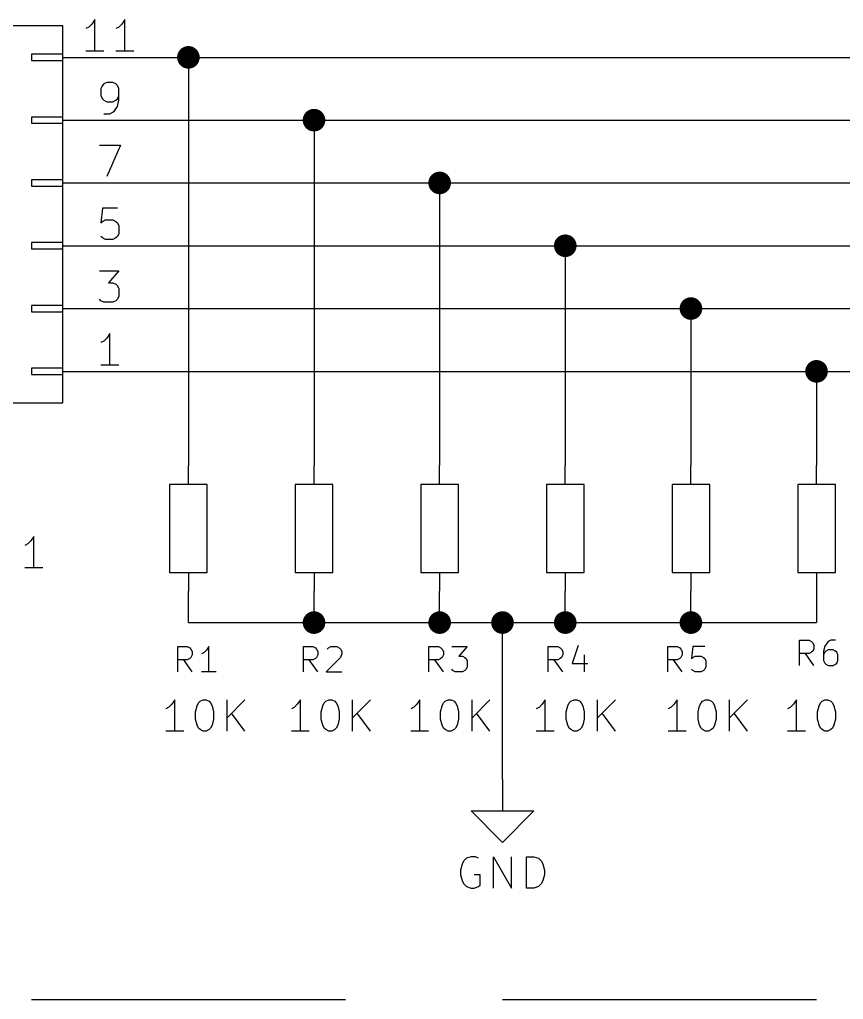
# Model space of a CAD drawing. Extents: x 0.4 to 16.1, y -11.3 to -0.4.
# Drawn here: x 1.481 to 2.793, y -3.95 to -2.39 of the extents above; entities that cross this region are included whole.
import ezdxf

# ---------------------------------------------------------------- set-up
doc = ezdxf.new("R2010")
doc.units = 0
doc.header["$MEASUREMENT"] = 0
doc.linetypes.add('DASHED', pattern=[0.75, 0.5, -0.25])
for name, color, linetype in [('BLUE3', 171, 'CONTINUOUS'), ('CYAN2', 4, 'CONTINUOUS'), ('GREEN3', 91, 'CONTINUOUS'), ('LYELLOW', 51, 'CONTINUOUS'), ('RED2', 1, 'CONTINUOUS'), ('RED3', 11, 'CONTINUOUS')]:
    doc.layers.add(name, color=color, linetype=linetype)

msp = doc.modelspace()

# ---------------------------------------------------------------- linework, layer by layer
at = {"layer": 'BLUE3', "linetype": 'DASHED'}
msp.add_line((0.75, -3.95), (4.75, -3.95), dxfattribs=at)
at = {"layer": 'CYAN2', "linetype": 'CONTINUOUS'}
for p, q in [((1.504, -3.2128), (1.4993, -3.2199)), ((1.504, -3.2128), (1.4993, -3.2199)), ((1.504, -3.2628), (1.504, -3.2128)), ((1.504, -3.2628), (1.504, -3.2128)), ((1.4945, -3.2247), (1.4898, -3.2271)), ((1.4945, -3.2247), (1.4898, -3.2271)), ((1.4993, -3.2199), (1.4945, -3.2247)), ((1.4993, -3.2199), (1.4945, -3.2247)), ((1.5183, -3.2628), (1.4898, -3.2628)), ((1.5183, -3.2628), (1.4898, -3.2628)), ((2.723, -3.4182), (2.723, -3.3782)), ((2.723, -3.3782), (2.7383, -3.3782)), ((2.723, -3.4182), (2.723, -3.3782)), ((2.723, -3.3782), (2.7383, -3.3782)), ((2.7383, -3.3782), (2.7421, -3.3801)), ((2.7383, -3.3782), (2.7421, -3.3801)), ((2.7421, -3.3801), (2.744, -3.3821)), ((2.7421, -3.3801), (2.744, -3.3821)), ((2.744, -3.3821), (2.7459, -3.3859)), ((2.744, -3.3821), (2.7459, -3.3859)), ((2.7668, -3.3821), (2.763, -3.3878)), ((2.7668, -3.3821), (2.763, -3.3878)), ((2.7687, -3.3801), (2.7668, -3.3821)), ((2.7687, -3.3801), (2.7668, -3.3821)), ((2.7725, -3.3782), (2.7687, -3.3801)), ((2.7725, -3.3782), (2.7687, -3.3801)), ((2.7802, -3.3782), (2.7725, -3.3782)), ((2.7802, -3.3782), (2.7725, -3.3782)), ((1.733, -3.4282), (1.733, -3.3882)), ((1.733, -3.3882), (1.7483, -3.3882)), ((1.733, -3.4282), (1.733, -3.3882)), ((1.733, -3.3882), (1.7483, -3.3882)), ((1.7483, -3.3882), (1.7521, -3.3901)), ((1.7483, -3.3882), (1.7521, -3.3901)), ((1.7521, -3.3901), (1.754, -3.3921)), ((1.7521, -3.3901), (1.754, -3.3921)), ((1.754, -3.3921), (1.7559, -3.3959)), ((1.754, -3.3921), (1.7559, -3.3959)), ((1.7559, -3.3959), (1.7559, -3.4016)), ((1.7559, -3.3959), (1.7559, -3.4016)), ((1.7749, -3.3978), (1.7711, -3.3997)), ((1.7749, -3.3978), (1.7711, -3.3997)), ((1.7787, -3.394), (1.7749, -3.3978)), ((1.7787, -3.394), (1.7749, -3.3978)), ((1.7825, -3.3882), (1.7787, -3.394)), ((1.7825, -3.3882), (1.7787, -3.394)), ((1.7825, -3.4282), (1.7825, -3.3882)), ((1.7825, -3.4282), (1.7825, -3.3882)), ((1.933, -3.4282), (1.933, -3.3882)), ((1.933, -3.3882), (1.9483, -3.3882)), ((1.9483, -3.3882), (1.9521, -3.3901)), ((1.9521, -3.3901), (1.954, -3.3921)), ((1.954, -3.3921), (1.9559, -3.3959)), ((1.9559, -3.3959), (1.9559, -3.4016)), ((1.9711, -3.3921), (1.973, -3.3901)), ((1.973, -3.3901), (1.9768, -3.3882)), ((1.9768, -3.3882), (1.9864, -3.3882)), ((1.9864, -3.3882), (1.9902, -3.3901)), ((1.9902, -3.3901), (1.9921, -3.3921)), ((1.9921, -3.3921), (1.994, -3.3959)), ((1.994, -3.3997), (1.9921, -3.4054)), ((1.994, -3.3959), (1.994, -3.3997)), ((2.133, -3.4282), (2.133, -3.3882)), ((2.133, -3.3882), (2.1483, -3.3882)), ((2.1483, -3.3882), (2.1521, -3.3901)), ((2.1521, -3.3901), (2.154, -3.3921)), ((2.154, -3.3921), (2.1559, -3.3959)), ((2.1559, -3.3959), (2.1559, -3.4016)), ((2.1692, -3.3882), (2.194, -3.3882)), ((2.194, -3.3882), (2.1806, -3.4035)), ((2.323, -3.4282), (2.323, -3.3882)), ((2.323, -3.3882), (2.3383, -3.3882)), ((2.3383, -3.3882), (2.3421, -3.3901)), ((2.3421, -3.3901), (2.344, -3.3921)), ((2.344, -3.3921), (2.3459, -3.3959)), ((2.3459, -3.3959), (2.3459, -3.4016)), ((2.3706, -3.3863), (2.3611, -3.4149)), ((2.513, -3.4282), (2.513, -3.3882)), ((2.513, -3.3882), (2.5283, -3.3882)), ((2.5283, -3.3882), (2.5321, -3.3901)), ((2.5321, -3.3901), (2.534, -3.3921)), ((2.534, -3.3921), (2.5359, -3.3959)), ((2.5359, -3.3959), (2.5359, -3.4016)), ((2.553, -3.3882), (2.5511, -3.4073)), ((2.5721, -3.3882), (2.553, -3.3882)), ((2.7383, -3.3992), (2.723, -3.3992)), ((2.7383, -3.3992), (2.723, -3.3992)), ((2.7459, -3.4182), (2.7325, -3.3992)), ((2.7459, -3.4182), (2.7325, -3.3992)), ((2.7421, -3.3973), (2.7383, -3.3992)), ((2.7421, -3.3973), (2.7383, -3.3992)), ((2.744, -3.3954), (2.7421, -3.3973)), ((2.744, -3.3954), (2.7421, -3.3973)), ((2.7459, -3.3916), (2.744, -3.3954)), ((2.7459, -3.3916), (2.744, -3.3954)), ((2.7459, -3.3859), (2.7459, -3.3916)), ((2.7459, -3.3859), (2.7459, -3.3916)), ((2.763, -3.3878), (2.7611, -3.3954)), ((2.763, -3.3878), (2.7611, -3.3954)), ((2.7611, -3.3954), (2.7611, -3.4106)), ((2.7611, -3.3954), (2.7611, -3.4106)), ((2.763, -3.3973), (2.7611, -3.4011)), ((2.763, -3.3973), (2.7611, -3.4011)), ((2.7649, -3.3954), (2.763, -3.3973)), ((2.7649, -3.3954), (2.763, -3.3973)), ((2.7687, -3.3935), (2.7649, -3.3954)), ((2.7687, -3.3935), (2.7649, -3.3954)), ((2.7764, -3.3935), (2.7687, -3.3935)), ((2.7764, -3.3935), (2.7687, -3.3935)), ((2.7802, -3.3954), (2.7764, -3.3935)), ((2.7802, -3.3954), (2.7764, -3.3935)), ((2.7821, -3.3973), (2.7802, -3.3954)), ((2.7821, -3.3973), (2.7802, -3.3954)), ((2.784, -3.4011), (2.7821, -3.3973)), ((2.784, -3.4011), (2.7821, -3.3973)), ((1.7483, -3.4092), (1.733, -3.4092)), ((1.7483, -3.4092), (1.733, -3.4092)), ((1.7559, -3.4282), (1.7425, -3.4092)), ((1.7559, -3.4282), (1.7425, -3.4092)), ((1.7521, -3.4073), (1.7483, -3.4092)), ((1.7521, -3.4073), (1.7483, -3.4092)), ((1.754, -3.4054), (1.7521, -3.4073)), ((1.754, -3.4054), (1.7521, -3.4073)), ((1.7559, -3.4016), (1.754, -3.4054)), ((1.7559, -3.4016), (1.754, -3.4054)), ((1.9483, -3.4092), (1.933, -3.4092)), ((1.9559, -3.4282), (1.9425, -3.4092)), ((1.9521, -3.4073), (1.9483, -3.4092)), ((1.954, -3.4054), (1.9521, -3.4073)), ((1.9559, -3.4016), (1.954, -3.4054)), ((1.9921, -3.4054), (1.9692, -3.4282)), ((2.1483, -3.4092), (2.133, -3.4092)), ((2.1559, -3.4282), (2.1425, -3.4092)), ((2.1521, -3.4073), (2.1483, -3.4092)), ((2.154, -3.4054), (2.1521, -3.4073)), ((2.1559, -3.4016), (2.154, -3.4054)), ((2.1806, -3.4035), (2.1864, -3.4035)), ((2.1864, -3.4035), (2.1902, -3.4054)), ((2.1902, -3.4054), (2.1921, -3.4073)), ((2.1921, -3.4073), (2.194, -3.4111)), ((2.194, -3.4111), (2.194, -3.4206)), ((2.3383, -3.4092), (2.323, -3.4092)), ((2.3459, -3.4282), (2.3325, -3.4092)), ((2.3421, -3.4073), (2.3383, -3.4092)), ((2.344, -3.4054), (2.3421, -3.4073)), ((2.3459, -3.4016), (2.344, -3.4054)), ((2.3611, -3.4149), (2.3859, -3.4149)), ((2.3802, -3.4016), (2.3802, -3.4282)), ((2.5283, -3.4092), (2.513, -3.4092)), ((2.5359, -3.4282), (2.5225, -3.4092)), ((2.5321, -3.4073), (2.5283, -3.4092)), ((2.534, -3.4054), (2.5321, -3.4073)), ((2.5359, -3.4016), (2.534, -3.4054)), ((2.5511, -3.4073), (2.553, -3.4054)), ((2.553, -3.4054), (2.5568, -3.4035)), ((2.5568, -3.4035), (2.5664, -3.4035)), ((2.5664, -3.4035), (2.5702, -3.4054)), ((2.5702, -3.4054), (2.5721, -3.4073)), ((2.5721, -3.4073), (2.574, -3.4111)), ((2.574, -3.4111), (2.574, -3.4206)), ((2.7611, -3.4106), (2.763, -3.4144)), ((2.7611, -3.4106), (2.763, -3.4144)), ((2.763, -3.4144), (2.7649, -3.4163)), ((2.763, -3.4144), (2.7649, -3.4163)), ((2.7649, -3.4163), (2.7687, -3.4182)), ((2.7649, -3.4163), (2.7687, -3.4182)), ((2.7764, -3.4182), (2.7802, -3.4163)), ((2.7764, -3.4182), (2.7802, -3.4163)), ((2.7802, -3.4163), (2.7821, -3.4144)), ((2.7802, -3.4163), (2.7821, -3.4144)), ((2.7821, -3.4144), (2.784, -3.4106)), ((2.7821, -3.4144), (2.784, -3.4106)), ((2.784, -3.4106), (2.784, -3.4011)), ((2.784, -3.4106), (2.784, -3.4011)), ((1.794, -3.4282), (1.7711, -3.4282)), ((1.794, -3.4282), (1.7711, -3.4282)), ((1.9692, -3.4282), (1.994, -3.4282)), ((2.1711, -3.4263), (2.1692, -3.4244)), ((2.1749, -3.4282), (2.1711, -3.4263)), ((2.1864, -3.4282), (2.1749, -3.4282)), ((2.1902, -3.4263), (2.1864, -3.4282)), ((2.1921, -3.4244), (2.1902, -3.4263)), ((2.194, -3.4206), (2.1921, -3.4244)), ((2.553, -3.4263), (2.5511, -3.4244)), ((2.5568, -3.4282), (2.553, -3.4263)), ((2.5664, -3.4282), (2.5568, -3.4282)), ((2.5702, -3.4263), (2.5664, -3.4282)), ((2.5721, -3.4244), (2.5702, -3.4263)), ((2.574, -3.4206), (2.5721, -3.4244)), ((2.7687, -3.4182), (2.7764, -3.4182)), ((2.7687, -3.4182), (2.7764, -3.4182)), ((1.7282, -3.4728), (1.7234, -3.4799)), ((1.7282, -3.4728), (1.7234, -3.4799)), ((1.7282, -3.5228), (1.7282, -3.4728)), ((1.7282, -3.5228), (1.7282, -3.4728)), ((1.7639, -3.4823), (1.7663, -3.4776)), ((1.7639, -3.4823), (1.7663, -3.4776)), ((1.7663, -3.4776), (1.7687, -3.4752)), ((1.7663, -3.4776), (1.7687, -3.4752)), ((1.7687, -3.4752), (1.7734, -3.4728)), ((1.7687, -3.4752), (1.7734, -3.4728)), ((1.7734, -3.4728), (1.7782, -3.4728)), ((1.7734, -3.4728), (1.7782, -3.4728)), ((1.7782, -3.4728), (1.7829, -3.4752)), ((1.7782, -3.4728), (1.7829, -3.4752)), ((1.7829, -3.4752), (1.7853, -3.4776)), ((1.7829, -3.4752), (1.7853, -3.4776)), ((1.7853, -3.4776), (1.7877, -3.4823)), ((1.7853, -3.4776), (1.7877, -3.4823)), ((1.8115, -3.5228), (1.8115, -3.4728)), ((1.8401, -3.4728), (1.8115, -3.5014)), ((1.8115, -3.5228), (1.8115, -3.4728)), ((1.8401, -3.4728), (1.8115, -3.5014)), ((1.9282, -3.4728), (1.9234, -3.4799)), ((1.9282, -3.5228), (1.9282, -3.4728)), ((1.9639, -3.4823), (1.9663, -3.4776)), ((1.9663, -3.4776), (1.9687, -3.4752)), ((1.9687, -3.4752), (1.9734, -3.4728)), ((1.9734, -3.4728), (1.9782, -3.4728)), ((1.9782, -3.4728), (1.9829, -3.4752)), ((1.9829, -3.4752), (1.9853, -3.4776)), ((1.9853, -3.4776), (1.9877, -3.4823)), ((2.0115, -3.5228), (2.0115, -3.4728)), ((2.0401, -3.4728), (2.0115, -3.5014)), ((2.1182, -3.4728), (2.1134, -3.4799)), ((2.1182, -3.5228), (2.1182, -3.4728)), ((2.1539, -3.4823), (2.1563, -3.4776)), ((2.1563, -3.4776), (2.1587, -3.4752)), ((2.1587, -3.4752), (2.1634, -3.4728)), ((2.1634, -3.4728), (2.1682, -3.4728)), ((2.1682, -3.4728), (2.1729, -3.4752)), ((2.1729, -3.4752), (2.1753, -3.4776)), ((2.1753, -3.4776), (2.1777, -3.4823)), ((2.2015, -3.5228), (2.2015, -3.4728)), ((2.2301, -3.4728), (2.2015, -3.5014)), ((2.3182, -3.4728), (2.3134, -3.4799)), ((2.3182, -3.5228), (2.3182, -3.4728)), ((2.3539, -3.4823), (2.3563, -3.4776)), ((2.3563, -3.4776), (2.3587, -3.4752)), ((2.3587, -3.4752), (2.3634, -3.4728)), ((2.3634, -3.4728), (2.3682, -3.4728)), ((2.3682, -3.4728), (2.3729, -3.4752)), ((2.3729, -3.4752), (2.3753, -3.4776)), ((2.3753, -3.4776), (2.3777, -3.4823)), ((2.4015, -3.5228), (2.4015, -3.4728)), ((2.4301, -3.4728), (2.4015, -3.5014)), ((2.5282, -3.4728), (2.5234, -3.4799)), ((2.5282, -3.5228), (2.5282, -3.4728)), ((2.5639, -3.4823), (2.5663, -3.4776)), ((2.5663, -3.4776), (2.5687, -3.4752)), ((2.5687, -3.4752), (2.5734, -3.4728)), ((2.5734, -3.4728), (2.5782, -3.4728)), ((2.5782, -3.4728), (2.5829, -3.4752)), ((2.5829, -3.4752), (2.5853, -3.4776)), ((2.5853, -3.4776), (2.5877, -3.4823)), ((2.6115, -3.5228), (2.6115, -3.4728)), ((2.6401, -3.4728), (2.6115, -3.5014)), ((2.7182, -3.4728), (2.7134, -3.4799)), ((2.7182, -3.4728), (2.7134, -3.4799)), ((2.7182, -3.5228), (2.7182, -3.4728)), ((2.7182, -3.5228), (2.7182, -3.4728)), ((2.7539, -3.4823), (2.7563, -3.4776)), ((2.7539, -3.4823), (2.7563, -3.4776)), ((2.7563, -3.4776), (2.7587, -3.4752)), ((2.7563, -3.4776), (2.7587, -3.4752)), ((2.7587, -3.4752), (2.7634, -3.4728)), ((2.7587, -3.4752), (2.7634, -3.4728)), ((2.7634, -3.4728), (2.7682, -3.4728)), ((2.7634, -3.4728), (2.7682, -3.4728)), ((2.7682, -3.4728), (2.7729, -3.4752)), ((2.7682, -3.4728), (2.7729, -3.4752)), ((2.7729, -3.4752), (2.7753, -3.4776)), ((2.7729, -3.4752), (2.7753, -3.4776)), ((2.7753, -3.4776), (2.7777, -3.4823)), ((2.7753, -3.4776), (2.7777, -3.4823)), ((1.7187, -3.4847), (1.7139, -3.4871)), ((1.7187, -3.4847), (1.7139, -3.4871)), ((1.7234, -3.4799), (1.7187, -3.4847)), ((1.7234, -3.4799), (1.7187, -3.4847)), ((1.7615, -3.4919), (1.7639, -3.4823)), ((1.7615, -3.4919), (1.7639, -3.4823)), ((1.7615, -3.5038), (1.7615, -3.4919)), ((1.7615, -3.5038), (1.7615, -3.4919)), ((1.7877, -3.4823), (1.7901, -3.4919)), ((1.7877, -3.4823), (1.7901, -3.4919)), ((1.7901, -3.4919), (1.7901, -3.5038)), ((1.7901, -3.4919), (1.7901, -3.5038)), ((1.8401, -3.5228), (1.8187, -3.4942)), ((1.8401, -3.5228), (1.8187, -3.4942)), ((1.9187, -3.4847), (1.9139, -3.4871)), ((1.9234, -3.4799), (1.9187, -3.4847)), ((1.9615, -3.4919), (1.9639, -3.4823)), ((1.9615, -3.5038), (1.9615, -3.4919)), ((1.9877, -3.4823), (1.9901, -3.4919)), ((1.9901, -3.4919), (1.9901, -3.5038)), ((2.0401, -3.5228), (2.0187, -3.4942)), ((2.1087, -3.4847), (2.1039, -3.4871)), ((2.1134, -3.4799), (2.1087, -3.4847)), ((2.1515, -3.4919), (2.1539, -3.4823)), ((2.1515, -3.5038), (2.1515, -3.4919)), ((2.1777, -3.4823), (2.1801, -3.4919)), ((2.1801, -3.4919), (2.1801, -3.5038)), ((2.2301, -3.5228), (2.2087, -3.4942)), ((2.3087, -3.4847), (2.3039, -3.4871)), ((2.3134, -3.4799), (2.3087, -3.4847)), ((2.3515, -3.4919), (2.3539, -3.4823)), ((2.3515, -3.5038), (2.3515, -3.4919)), ((2.3777, -3.4823), (2.3801, -3.4919)), ((2.3801, -3.4919), (2.3801, -3.5038)), ((2.4301, -3.5228), (2.4087, -3.4942)), ((2.5187, -3.4847), (2.5139, -3.4871)), ((2.5234, -3.4799), (2.5187, -3.4847)), ((2.5615, -3.4919), (2.5639, -3.4823)), ((2.5615, -3.5038), (2.5615, -3.4919)), ((2.5877, -3.4823), (2.5901, -3.4919)), ((2.5901, -3.4919), (2.5901, -3.5038)), ((2.6401, -3.5228), (2.6187, -3.4942)), ((2.7087, -3.4847), (2.7039, -3.4871)), ((2.7087, -3.4847), (2.7039, -3.4871)), ((2.7134, -3.4799), (2.7087, -3.4847)), ((2.7134, -3.4799), (2.7087, -3.4847)), ((2.7515, -3.4919), (2.7539, -3.4823)), ((2.7515, -3.4919), (2.7539, -3.4823)), ((2.7515, -3.5038), (2.7515, -3.4919)), ((2.7515, -3.5038), (2.7515, -3.4919)), ((2.7777, -3.4823), (2.7801, -3.4919)), ((2.7777, -3.4823), (2.7801, -3.4919)), ((2.7801, -3.4919), (2.7801, -3.5038)), ((2.7801, -3.4919), (2.7801, -3.5038)), ((1.7639, -3.5133), (1.7615, -3.5038)), ((1.7639, -3.5133), (1.7615, -3.5038)), ((1.7901, -3.5038), (1.7877, -3.5133)), ((1.7901, -3.5038), (1.7877, -3.5133)), ((1.9639, -3.5133), (1.9615, -3.5038)), ((1.9901, -3.5038), (1.9877, -3.5133)), ((2.1539, -3.5133), (2.1515, -3.5038)), ((2.1801, -3.5038), (2.1777, -3.5133)), ((2.3539, -3.5133), (2.3515, -3.5038)), ((2.3801, -3.5038), (2.3777, -3.5133)), ((2.5639, -3.5133), (2.5615, -3.5038)), ((2.5901, -3.5038), (2.5877, -3.5133)), ((2.7539, -3.5133), (2.7515, -3.5038)), ((2.7539, -3.5133), (2.7515, -3.5038)), ((2.7801, -3.5038), (2.7777, -3.5133)), ((2.7801, -3.5038), (2.7777, -3.5133)), ((1.7425, -3.5228), (1.7139, -3.5228)), ((1.7425, -3.5228), (1.7139, -3.5228)), ((1.7663, -3.518), (1.7639, -3.5133)), ((1.7663, -3.518), (1.7639, -3.5133)), ((1.7687, -3.5204), (1.7663, -3.518)), ((1.7687, -3.5204), (1.7663, -3.518)), ((1.7734, -3.5228), (1.7687, -3.5204)), ((1.7734, -3.5228), (1.7687, -3.5204)), ((1.7782, -3.5228), (1.7734, -3.5228)), ((1.7782, -3.5228), (1.7734, -3.5228)), ((1.7829, -3.5204), (1.7782, -3.5228)), ((1.7829, -3.5204), (1.7782, -3.5228)), ((1.7853, -3.518), (1.7829, -3.5204)), ((1.7853, -3.518), (1.7829, -3.5204)), ((1.7877, -3.5133), (1.7853, -3.518)), ((1.7877, -3.5133), (1.7853, -3.518)), ((1.9425, -3.5228), (1.9139, -3.5228)), ((1.9663, -3.518), (1.9639, -3.5133)), ((1.9687, -3.5204), (1.9663, -3.518)), ((1.9734, -3.5228), (1.9687, -3.5204)), ((1.9782, -3.5228), (1.9734, -3.5228)), ((1.9829, -3.5204), (1.9782, -3.5228)), ((1.9853, -3.518), (1.9829, -3.5204)), ((1.9877, -3.5133), (1.9853, -3.518)), ((2.1325, -3.5228), (2.1039, -3.5228)), ((2.1563, -3.518), (2.1539, -3.5133)), ((2.1587, -3.5204), (2.1563, -3.518)), ((2.1634, -3.5228), (2.1587, -3.5204)), ((2.1682, -3.5228), (2.1634, -3.5228)), ((2.1729, -3.5204), (2.1682, -3.5228)), ((2.1753, -3.518), (2.1729, -3.5204)), ((2.1777, -3.5133), (2.1753, -3.518)), ((2.3325, -3.5228), (2.3039, -3.5228)), ((2.3563, -3.518), (2.3539, -3.5133)), ((2.3587, -3.5204), (2.3563, -3.518)), ((2.3634, -3.5228), (2.3587, -3.5204)), ((2.3682, -3.5228), (2.3634, -3.5228)), ((2.3729, -3.5204), (2.3682, -3.5228)), ((2.3753, -3.518), (2.3729, -3.5204)), ((2.3777, -3.5133), (2.3753, -3.518)), ((2.5425, -3.5228), (2.5139, -3.5228)), ((2.5663, -3.518), (2.5639, -3.5133)), ((2.5687, -3.5204), (2.5663, -3.518)), ((2.5734, -3.5228), (2.5687, -3.5204)), ((2.5782, -3.5228), (2.5734, -3.5228)), ((2.5829, -3.5204), (2.5782, -3.5228)), ((2.5853, -3.518), (2.5829, -3.5204)), ((2.5877, -3.5133), (2.5853, -3.518)), ((2.7325, -3.5228), (2.7039, -3.5228)), ((2.7325, -3.5228), (2.7039, -3.5228)), ((2.7563, -3.518), (2.7539, -3.5133)), ((2.7563, -3.518), (2.7539, -3.5133)), ((2.7587, -3.5204), (2.7563, -3.518)), ((2.7587, -3.5204), (2.7563, -3.518)), ((2.7634, -3.5228), (2.7587, -3.5204)), ((2.7634, -3.5228), (2.7587, -3.5204)), ((2.7682, -3.5228), (2.7634, -3.5228)), ((2.7682, -3.5228), (2.7634, -3.5228)), ((2.7729, -3.5204), (2.7682, -3.5228)), ((2.7729, -3.5204), (2.7682, -3.5228)), ((2.7753, -3.518), (2.7729, -3.5204)), ((2.7753, -3.518), (2.7729, -3.5204)), ((2.7777, -3.5133), (2.7753, -3.518)), ((2.7777, -3.5133), (2.7753, -3.518)), ((2.1929, -3.7252), (2.1881, -3.7299)), ((2.2, -3.7228), (2.1929, -3.7252)), ((2.2071, -3.7228), (2.2, -3.7228)), ((2.2119, -3.7252), (2.2071, -3.7228)), ((2.2357, -3.7728), (2.2357, -3.7228)), ((2.2357, -3.7228), (2.2643, -3.7728)), ((2.2643, -3.7728), (2.2643, -3.7228)), ((2.2881, -3.7728), (2.2881, -3.7228)), ((2.2881, -3.7228), (2.3, -3.7228)), ((2.3, -3.7228), (2.3071, -3.7252)), ((2.3071, -3.7252), (2.3119, -3.7299)), ((2.1857, -3.7347), (2.1833, -3.7442)), ((2.1833, -3.7442), (2.1833, -3.7514)), ((2.1881, -3.7299), (2.1857, -3.7347)), ((2.3119, -3.7299), (2.3143, -3.7347)), ((2.3143, -3.7347), (2.3167, -3.7442)), ((2.3167, -3.7442), (2.3167, -3.7514)), ((2.1833, -3.7514), (2.1857, -3.7609)), ((2.2143, -3.7514), (2.2048, -3.7514)), ((2.2143, -3.768), (2.2143, -3.7514)), ((2.3167, -3.7514), (2.3143, -3.7609)), ((2.1857, -3.7609), (2.1881, -3.7657)), ((2.1881, -3.7657), (2.1929, -3.7704)), ((2.1929, -3.7704), (2.2, -3.7728)), ((2.2, -3.7728), (2.2048, -3.7728)), ((2.2048, -3.7728), (2.2119, -3.7704)), ((2.2119, -3.7704), (2.2143, -3.768)), ((2.3, -3.7728), (2.2881, -3.7728)), ((2.3071, -3.7704), (2.3, -3.7728)), ((2.3119, -3.7657), (2.3071, -3.7704)), ((2.3143, -3.7609), (2.3119, -3.7657))]:
    msp.add_line(p, q, dxfattribs=at)
at = {"layer": 'GREEN3', "linetype": 'CONTINUOUS'}
for p, q in [((1.7, -2.45), (1.75, -2.45)), ((1.75, -2.45), (3.3, -2.45)), ((1.75, -2.45), (1.75, -3.1)), ((1.7, -2.55), (1.95, -2.55)), ((1.95, -2.55), (1.95, -3.1)), ((1.95, -2.55), (3.3, -2.55)), ((1.7, -2.65), (2.15, -2.65)), ((2.15, -2.65), (3.3, -2.65)), ((2.15, -2.65), (2.15, -3.1)), ((1.7, -2.75), (2.35, -2.75)), ((2.35, -2.75), (2.35, -3.1)), ((2.35, -2.75), (3.3, -2.75)), ((1.7, -2.85), (2.55, -2.85)), ((2.55, -2.85), (2.55, -3.1)), ((2.55, -2.85), (3.3, -2.85)), ((1.7, -2.95), (2.75, -2.95)), ((2.75, -2.95), (2.75, -3.1)), ((2.75, -2.95), (3.3, -2.95)), ((1.75, -3.35), (1.75, -3.3)), ((1.95, -3.35), (1.95, -3.3)), ((2.15, -3.35), (2.15, -3.3)), ((2.35, -3.35), (2.35, -3.3)), ((2.55, -3.35), (2.55, -3.3)), ((2.75, -3.3), (2.75, -3.35)), ((1.75, -3.35), (1.95, -3.35)), ((1.95, -3.35), (2.15, -3.35)), ((2.15, -3.35), (2.25, -3.35)), ((2.25, -3.35), (2.35, -3.35)), ((2.25, -3.6), (2.25, -3.35)), ((2.35, -3.35), (2.55, -3.35)), ((2.55, -3.35), (2.75, -3.35))]:
    msp.add_line(p, q, dxfattribs=at)
at = {"layer": 'GREEN3', "const_width": 0.018}
for points in [[(1.741, -2.45, 1), (1.759, -2.45, 1)], [(1.941, -2.55, 1), (1.959, -2.55, 1)], [(2.141, -2.65, 1), (2.159, -2.65, 1)], [(2.341, -2.75, 1), (2.359, -2.75, 1)], [(2.541, -2.85, 1), (2.559, -2.85, 1)], [(2.741, -2.95, 1), (2.759, -2.95, 1)], [(1.941, -3.35, 1), (1.959, -3.35, 1)], [(2.141, -3.35, 1), (2.159, -3.35, 1)], [(2.241, -3.35, 1), (2.259, -3.35, 1)], [(2.341, -3.35, 1), (2.359, -3.35, 1)], [(2.541, -3.35, 1), (2.559, -3.35, 1)]]:
    msp.add_lwpolyline(points, format="xyb", close=True, dxfattribs=at)
at = {"layer": 'LYELLOW', "linetype": 'CONTINUOUS'}
for p, q in [((1.55, -2.4), (1.35, -2.4)), ((1.55, -3), (1.55, -2.4)), ((1.35, -3), (1.55, -3))]:
    msp.add_line(p, q, dxfattribs=at)
at = {"layer": 'RED2', "linetype": 'CONTINUOUS'}
for p, q in [((1.55, -2.4), (1.35, -2.4)), ((1.55, -3), (1.55, -2.4)), ((1.55, -2.445), (1.5, -2.445)), ((1.5, -2.445), (1.5, -2.455)), ((1.55, -2.455), (1.55, -2.445)), ((1.5, -2.455), (1.55, -2.455)), ((1.55, -2.45), (1.7, -2.45)), ((1.55, -2.45), (1.7, -2.45)), ((1.55, -2.545), (1.5, -2.545)), ((1.5, -2.545), (1.5, -2.555)), ((1.5, -2.555), (1.55, -2.555)), ((1.55, -2.555), (1.55, -2.545)), ((1.55, -2.55), (1.7, -2.55)), ((1.55, -2.55), (1.7, -2.55)), ((1.55, -2.645), (1.5, -2.645)), ((1.5, -2.645), (1.5, -2.655)), ((1.55, -2.655), (1.55, -2.645)), ((1.55, -2.65), (1.7, -2.65)), ((1.55, -2.65), (1.7, -2.65)), ((1.5, -2.655), (1.55, -2.655)), ((1.55, -2.745), (1.5, -2.745)), ((1.5, -2.745), (1.5, -2.755)), ((1.55, -2.755), (1.55, -2.745)), ((1.5, -2.755), (1.55, -2.755)), ((1.55, -2.75), (1.7, -2.75)), ((1.55, -2.75), (1.7, -2.75)), ((1.55, -2.845), (1.5, -2.845)), ((1.5, -2.845), (1.5, -2.855)), ((1.5, -2.855), (1.55, -2.855)), ((1.55, -2.855), (1.55, -2.845)), ((1.55, -2.85), (1.7, -2.85)), ((1.55, -2.85), (1.7, -2.85)), ((1.55, -2.945), (1.5, -2.945)), ((1.5, -2.945), (1.5, -2.955)), ((1.55, -2.955), (1.55, -2.945)), ((1.5, -2.955), (1.55, -2.955)), ((1.55, -2.95), (1.7, -2.95)), ((1.55, -2.95), (1.7, -2.95)), ((1.35, -3), (1.55, -3)), ((1.75, -3.13), (1.75, -3.1)), ((1.75, -3.13), (1.75, -3.1)), ((1.95, -3.13), (1.95, -3.1)), ((2.15, -3.13), (2.15, -3.1)), ((2.35, -3.13), (2.35, -3.1)), ((2.55, -3.13), (2.55, -3.1)), ((2.75, -3.13), (2.75, -3.1)), ((2.75, -3.13), (2.75, -3.1)), ((1.72, -3.13), (1.72, -3.27)), ((1.78, -3.13), (1.72, -3.13)), ((1.78, -3.27), (1.78, -3.13)), ((1.92, -3.13), (1.92, -3.27)), ((1.98, -3.13), (1.92, -3.13)), ((1.98, -3.27), (1.98, -3.13)), ((2.12, -3.13), (2.12, -3.27)), ((2.18, -3.13), (2.12, -3.13)), ((2.18, -3.27), (2.18, -3.13)), ((2.32, -3.13), (2.32, -3.27)), ((2.38, -3.13), (2.32, -3.13)), ((2.38, -3.27), (2.38, -3.13)), ((2.52, -3.13), (2.52, -3.27)), ((2.58, -3.13), (2.52, -3.13)), ((2.58, -3.27), (2.58, -3.13)), ((2.72, -3.13), (2.72, -3.27)), ((2.78, -3.13), (2.72, -3.13)), ((2.78, -3.27), (2.78, -3.13)), ((1.72, -3.27), (1.78, -3.27)), ((1.75, -3.27), (1.75, -3.3)), ((1.75, -3.27), (1.75, -3.3)), ((1.92, -3.27), (1.98, -3.27)), ((1.95, -3.27), (1.95, -3.3)), ((2.12, -3.27), (2.18, -3.27)), ((2.15, -3.27), (2.15, -3.3)), ((2.32, -3.27), (2.38, -3.27)), ((2.35, -3.27), (2.35, -3.3)), ((2.52, -3.27), (2.58, -3.27)), ((2.55, -3.27), (2.55, -3.3)), ((2.72, -3.27), (2.78, -3.27)), ((2.75, -3.27), (2.75, -3.3)), ((2.75, -3.27), (2.75, -3.3)), ((2.25, -3.6), (2.25, -3.65)), ((2.25, -3.7), (2.2, -3.65)), ((2.2, -3.65), (2.25, -3.65)), ((2.25, -3.65), (2.3, -3.65)), ((2.3, -3.65), (2.25, -3.7))]:
    msp.add_line(p, q, dxfattribs=at)
at = {"layer": 'RED3', "linetype": 'CONTINUOUS'}
for p, q in [((1.5917, -2.4018), (1.5869, -2.4042)), ((1.5917, -2.4018), (1.5869, -2.4042)), ((1.5964, -2.397), (1.5917, -2.4018)), ((1.5964, -2.397), (1.5917, -2.4018)), ((1.6012, -2.3899), (1.5964, -2.397)), ((1.6012, -2.3899), (1.5964, -2.397)), ((1.6012, -2.4399), (1.6012, -2.3899)), ((1.6012, -2.4399), (1.6012, -2.3899)), ((1.6393, -2.4018), (1.6345, -2.4042)), ((1.6393, -2.4018), (1.6345, -2.4042)), ((1.644, -2.397), (1.6393, -2.4018)), ((1.644, -2.397), (1.6393, -2.4018)), ((1.6488, -2.3899), (1.644, -2.397)), ((1.6488, -2.3899), (1.644, -2.397)), ((1.6488, -2.4399), (1.6488, -2.3899)), ((1.6488, -2.4399), (1.6488, -2.3899)), ((1.6155, -2.4399), (1.5869, -2.4399)), ((1.6155, -2.4399), (1.5869, -2.4399)), ((1.6631, -2.4399), (1.6345, -2.4399)), ((1.6631, -2.4399), (1.6345, -2.4399)), ((1.6131, -2.4946), (1.6107, -2.4994)), ((1.6131, -2.4946), (1.6107, -2.4994)), ((1.6155, -2.4923), (1.6131, -2.4946)), ((1.6155, -2.4923), (1.6131, -2.4946)), ((1.6202, -2.4899), (1.6155, -2.4923)), ((1.6202, -2.4899), (1.6155, -2.4923)), ((1.6298, -2.4899), (1.6202, -2.4899)), ((1.6298, -2.4899), (1.6202, -2.4899)), ((1.6345, -2.4923), (1.6298, -2.4899)), ((1.6345, -2.4923), (1.6298, -2.4899)), ((1.6369, -2.4946), (1.6345, -2.4923)), ((1.6369, -2.4946), (1.6345, -2.4923)), ((1.6393, -2.4994), (1.6369, -2.4946)), ((1.6393, -2.4994), (1.6369, -2.4946)), ((1.6107, -2.4994), (1.6107, -2.5113)), ((1.6107, -2.4994), (1.6107, -2.5113)), ((1.6107, -2.5113), (1.6131, -2.5161)), ((1.6107, -2.5113), (1.6131, -2.5161)), ((1.6369, -2.5161), (1.6393, -2.5113)), ((1.6369, -2.5161), (1.6393, -2.5113)), ((1.6393, -2.5184), (1.6393, -2.4994)), ((1.6393, -2.5184), (1.6393, -2.4994)), ((1.6131, -2.5161), (1.6155, -2.5184)), ((1.6131, -2.5161), (1.6155, -2.5184)), ((1.6155, -2.5184), (1.6202, -2.5208)), ((1.6155, -2.5184), (1.6202, -2.5208)), ((1.6202, -2.5208), (1.6298, -2.5208)), ((1.6202, -2.5208), (1.6298, -2.5208)), ((1.6298, -2.5208), (1.6345, -2.5184)), ((1.6298, -2.5208), (1.6345, -2.5184)), ((1.6345, -2.5184), (1.6369, -2.5161)), ((1.6345, -2.5184), (1.6369, -2.5161)), ((1.6369, -2.528), (1.6393, -2.5184)), ((1.6369, -2.528), (1.6393, -2.5184)), ((1.6155, -2.5399), (1.625, -2.5399)), ((1.6155, -2.5399), (1.625, -2.5399)), ((1.625, -2.5399), (1.6298, -2.5375)), ((1.625, -2.5399), (1.6298, -2.5375)), ((1.6298, -2.5375), (1.6321, -2.5351)), ((1.6298, -2.5375), (1.6321, -2.5351)), ((1.6321, -2.5351), (1.6369, -2.528)), ((1.6321, -2.5351), (1.6369, -2.528)), ((1.6083, -2.5899), (1.6417, -2.5899)), ((1.6083, -2.5899), (1.6417, -2.5899)), ((1.6417, -2.5899), (1.6202, -2.6399)), ((1.6417, -2.5899), (1.6202, -2.6399)), ((1.6131, -2.6899), (1.6107, -2.7137)), ((1.6131, -2.6899), (1.6107, -2.7137)), ((1.6369, -2.6899), (1.6131, -2.6899)), ((1.6369, -2.6899), (1.6131, -2.6899)), ((1.6107, -2.7137), (1.6131, -2.7113)), ((1.6107, -2.7137), (1.6131, -2.7113)), ((1.6131, -2.7113), (1.6179, -2.7089)), ((1.6131, -2.7113), (1.6179, -2.7089)), ((1.6179, -2.7089), (1.6298, -2.7089)), ((1.6179, -2.7089), (1.6298, -2.7089)), ((1.6298, -2.7089), (1.6345, -2.7113)), ((1.6298, -2.7089), (1.6345, -2.7113)), ((1.6345, -2.7113), (1.6369, -2.7137)), ((1.6345, -2.7113), (1.6369, -2.7137)), ((1.6369, -2.7137), (1.6393, -2.7184)), ((1.6369, -2.7137), (1.6393, -2.7184)), ((1.6393, -2.7184), (1.6393, -2.7304)), ((1.6393, -2.7184), (1.6393, -2.7304)), ((1.6131, -2.7375), (1.6107, -2.7351)), ((1.6131, -2.7375), (1.6107, -2.7351)), ((1.6179, -2.7399), (1.6131, -2.7375)), ((1.6179, -2.7399), (1.6131, -2.7375)), ((1.6298, -2.7399), (1.6179, -2.7399)), ((1.6298, -2.7399), (1.6179, -2.7399)), ((1.6345, -2.7375), (1.6298, -2.7399)), ((1.6345, -2.7375), (1.6298, -2.7399)), ((1.6369, -2.7351), (1.6345, -2.7375)), ((1.6369, -2.7351), (1.6345, -2.7375)), ((1.6393, -2.7304), (1.6369, -2.7351)), ((1.6393, -2.7304), (1.6369, -2.7351)), ((1.6083, -2.7899), (1.6393, -2.7899)), ((1.6083, -2.7899), (1.6393, -2.7899)), ((1.6393, -2.7899), (1.6226, -2.8089)), ((1.6393, -2.7899), (1.6226, -2.8089)), ((1.6226, -2.8089), (1.6298, -2.8089)), ((1.6226, -2.8089), (1.6298, -2.8089)), ((1.6298, -2.8089), (1.6345, -2.8113)), ((1.6298, -2.8089), (1.6345, -2.8113)), ((1.6345, -2.8113), (1.6369, -2.8137)), ((1.6345, -2.8113), (1.6369, -2.8137)), ((1.6369, -2.8137), (1.6393, -2.8184)), ((1.6369, -2.8137), (1.6393, -2.8184)), ((1.6393, -2.8184), (1.6393, -2.8304)), ((1.6393, -2.8184), (1.6393, -2.8304)), ((1.6107, -2.8375), (1.6083, -2.8351)), ((1.6107, -2.8375), (1.6083, -2.8351)), ((1.6155, -2.8399), (1.6107, -2.8375)), ((1.6155, -2.8399), (1.6107, -2.8375)), ((1.6345, -2.8375), (1.6298, -2.8399)), ((1.6345, -2.8375), (1.6298, -2.8399)), ((1.6369, -2.8351), (1.6345, -2.8375)), ((1.6369, -2.8351), (1.6345, -2.8375)), ((1.6393, -2.8304), (1.6369, -2.8351)), ((1.6393, -2.8304), (1.6369, -2.8351)), ((1.6298, -2.8399), (1.6155, -2.8399)), ((1.6298, -2.8399), (1.6155, -2.8399)), ((1.6155, -2.9018), (1.6107, -2.9042)), ((1.6155, -2.9018), (1.6107, -2.9042)), ((1.6202, -2.897), (1.6155, -2.9018)), ((1.6202, -2.897), (1.6155, -2.9018)), ((1.625, -2.8899), (1.6202, -2.897)), ((1.625, -2.8899), (1.6202, -2.897)), ((1.625, -2.9399), (1.625, -2.8899)), ((1.625, -2.9399), (1.625, -2.8899)), ((1.6393, -2.9399), (1.6107, -2.9399)), ((1.6393, -2.9399), (1.6107, -2.9399))]:
    msp.add_line(p, q, dxfattribs=at)

doc.saveas('drawing.dxf')
